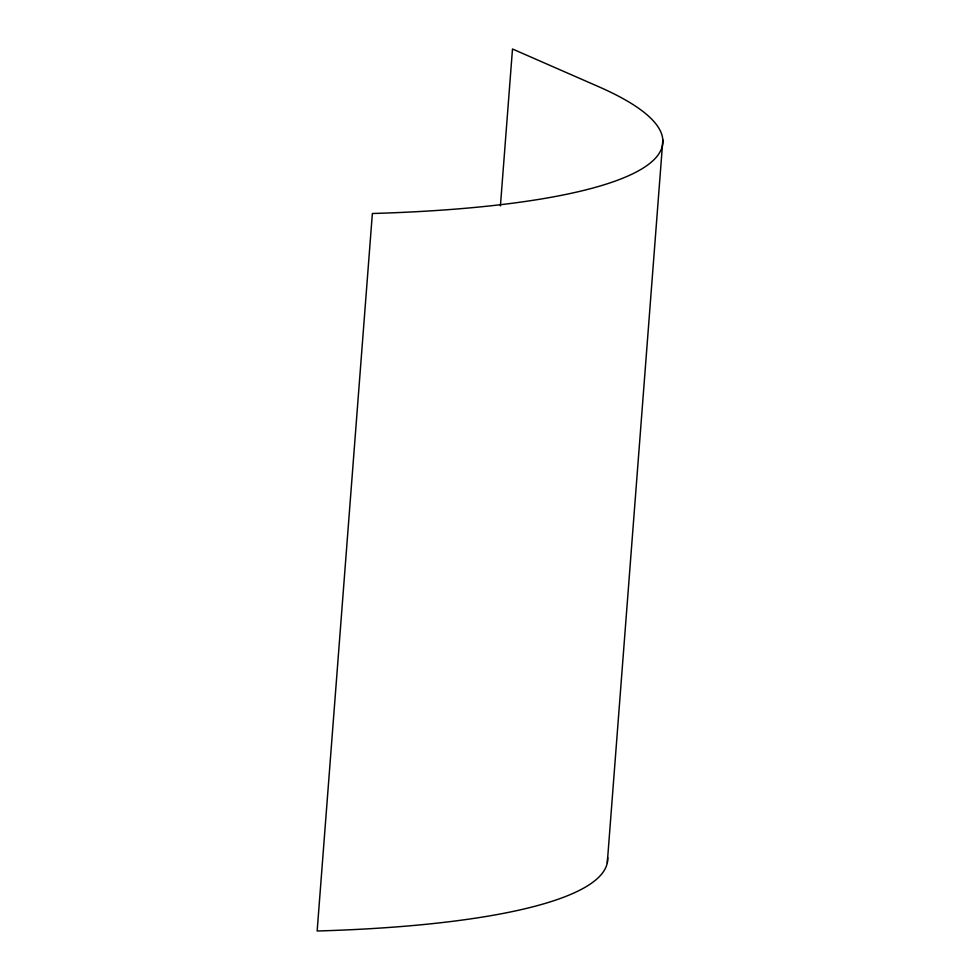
<?xml version="1.0" encoding="UTF-8"?>
<svg xmlns="http://www.w3.org/2000/svg" width="980" height="980" viewBox="0 0 980 980"><rect width="100%" height="100%" fill="white"/><g stroke="black" fill="none" stroke-linecap="round" stroke-linejoin="round"><path stroke-width="1.47" d="M500.413 205.947L512.491 49L598.462 86.608A550.001 105.889 4.4 0 1 372.363 213.505L317.152 931A550.001 105.889 4.4 0 0 607.637 857.488M607.282 862.853L662.848 139.993"/></g></svg>
